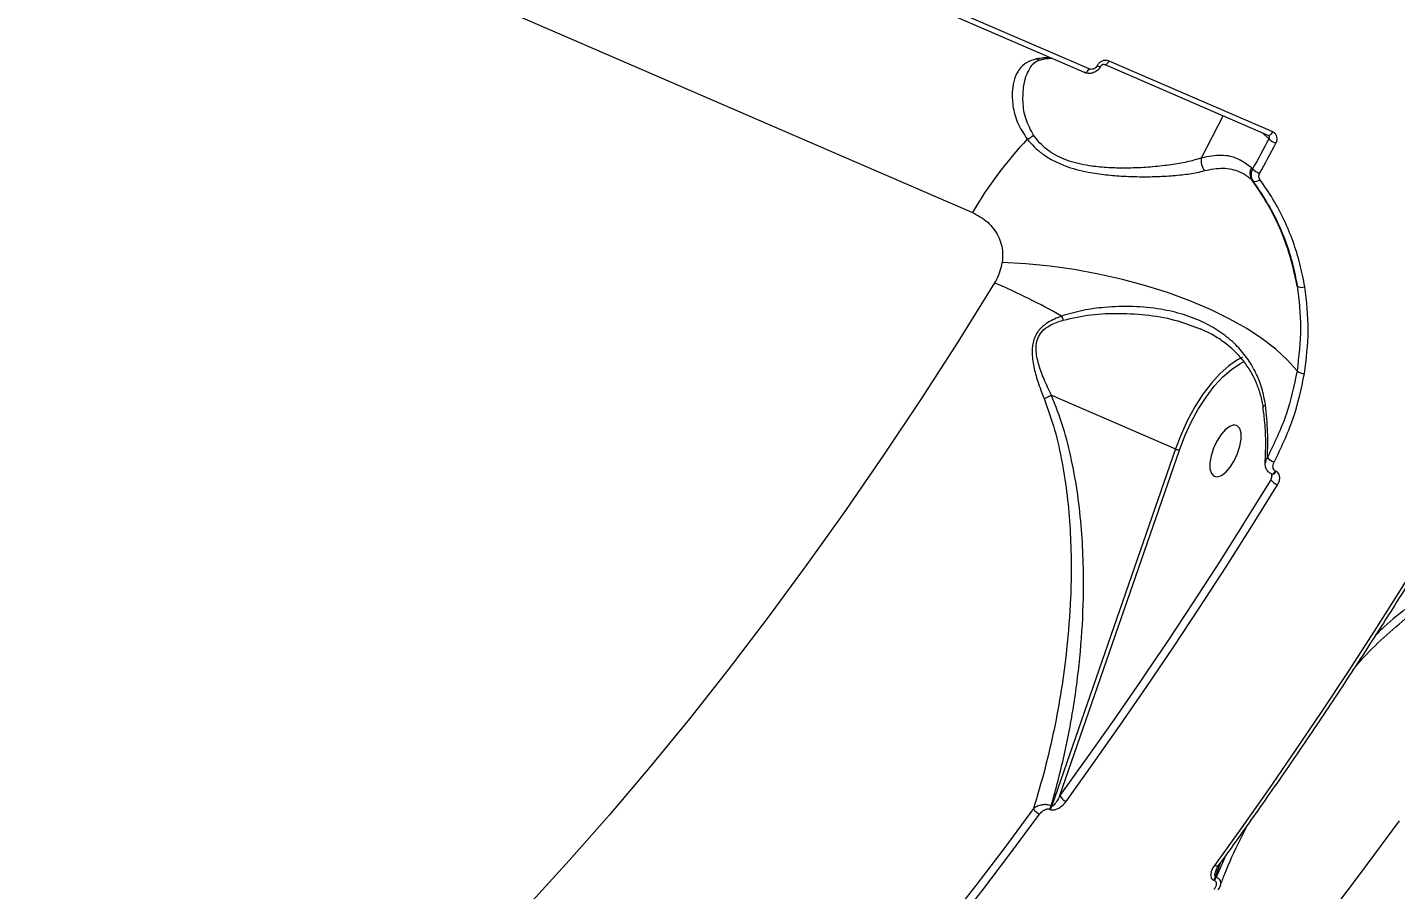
# Model space of a CAD drawing. Header units: millimetres. Extents: x -6901 to 7060, y -7557 to 6158.
# Drawn here: x 3056 to 3276.9, y -3588.3 to -3449 of the extents above; entities that cross this region are included whole.
import ezdxf

# ---------------------------------------------------------------- set-up
doc = ezdxf.new("R2010")
doc.units = ezdxf.units.MM
for name, color, linetype in [('DIKOM_ОБЪЕКТ', 7, 'Continuous'), ('DIKOM_РАЗМЕР_ЗОНА', 7, 'Continuous'), ('DIKOM_РАЗМЕР_ОБЪЕКТА', 7, 'Continuous')]:
    doc.layers.add(name, color=color, linetype=linetype)
doc.styles.add('style1', font='arial.ttf', dxfattribs={"width": 0.8})
doc.dimstyles.new('1-50', dxfattribs={"dimtxt": 300, "dimasz": 200, "dimexe": 100, "dimexo": 0, "dimgap": 100, "dimtad": 1, "dimtxsty": 'style1', "dimcen": 200, "dimclrd": 7, "dimclre": 7, "dimclrt": 7, "dimadec": 1, "dimazin": 2, "dimtfac": 1, "dimtmove": 0, "dimatfit": 2, "dimfxl": 0, "dimlwd": 25, "dimlwe": 18, "dimarcsym": 0})

# ---------------------------------------------------------------- blocks, each defined once
blk = doc.blocks.new('*D1')
at = {"layer": 'Defpoints', "color": 0, "transparency": 16777216}
for p in [(-4076.66, -462.32), (4983.51, -3127.59), (4983.51, -6854.07)]:
    blk.add_point(p, dxfattribs=at)
at = {"layer": 'DIKOM_РАЗМЕР_ОБЪЕКТА', "color": 7, "lineweight": 18, "transparency": 16777216}
for p, q in [((-4076.66, -462.32), (-4076.66, -6954.07)), ((4983.51, -3127.59), (4983.51, -6954.07))]:
    blk.add_line(p, q, dxfattribs=at)
at = {"layer": 'DIKOM_РАЗМЕР_ОБЪЕКТА', "color": 7, "lineweight": 25, "transparency": 16777216}
blk.add_line((-3876.66, -6854.07), (4783.51, -6854.07), dxfattribs=at)
at = {"layer": 'DIKOM_РАЗМЕР_ОБЪЕКТА', "color": 7, "transparency": 16777216}
for points in [[(-3876.66, -6820.74), (-3876.66, -6887.4), (-4076.66, -6854.07)], [(4783.51, -6820.74), (4783.51, -6887.4), (4983.51, -6854.07)]]:
    blk.add_solid(points, dxfattribs=at)
at = {"layer": 'DIKOM_РАЗМЕР_ОБЪЕКТА', "color": 7, "transparency": 16777216, "insert": (453.43, -6600.9), "char_height": 300, "attachment_point": 5, "style": 'style1'}
blk.add_mtext('9050', dxfattribs=at)
blk = doc.blocks.new('*D2')
at = {"layer": 'Defpoints', "color": 0, "transparency": 16777216}
for p in [(-1102.73, 4151.17), (-5819.23, -4492.42), (4721.24, -4492.42)]:
    blk.add_point(p, dxfattribs=at)
at = {"layer": 'DIKOM_РАЗМЕР_ОБЪЕКТА', "color": 7, "lineweight": 18, "transparency": 16777216}
for p, q in [((-1102.73, 4151.17), (-5919.23, 4151.17)), ((4721.24, -4492.42), (-5919.23, -4492.42))]:
    blk.add_line(p, q, dxfattribs=at)
at = {"layer": 'DIKOM_РАЗМЕР_ОБЪЕКТА', "color": 7, "lineweight": 25, "transparency": 16777216}
blk.add_line((-5819.23, 3951.17), (-5819.23, -4292.42), dxfattribs=at)
at = {"layer": 'DIKOM_РАЗМЕР_ОБЪЕКТА', "color": 7, "transparency": 16777216}
for points in [[(-5852.56, 3951.17), (-5785.89, 3951.17), (-5819.23, 4151.17)], [(-5852.56, -4292.42), (-5785.89, -4292.42), (-5819.23, -4492.42)]]:
    blk.add_solid(points, dxfattribs=at)
at = {"layer": 'DIKOM_РАЗМЕР_ОБЪЕКТА', "color": 7, "transparency": 16777216, "insert": (-6072.4, -170.63), "char_height": 300, "attachment_point": 5, "rotation": 90, "style": 'style1'}
blk.add_mtext('8650', dxfattribs=at)
blk = doc.blocks.new('*D3')
at = {"layer": 'Defpoints', "color": 0, "transparency": 16777216}
for p in [(-1553.27, 6158.28), (-6450.85, -6312.94), (5659.92, -6312.94)]:
    blk.add_point(p, dxfattribs=at)
at = {"layer": 'DIKOM_РАЗМЕР_ЗОНА', "color": 7, "lineweight": 18, "transparency": 16777216}
for p, q in [((-1553.27, 6158.28), (-6550.85, 6158.28)), ((5659.92, -6312.94), (-6550.85, -6312.94))]:
    blk.add_line(p, q, dxfattribs=at)
at = {"layer": 'DIKOM_РАЗМЕР_ЗОНА', "color": 7, "lineweight": 25, "transparency": 16777216}
blk.add_line((-6450.85, 5958.28), (-6450.85, -6112.94), dxfattribs=at)
at = {"layer": 'DIKOM_РАЗМЕР_ЗОНА', "color": 7, "transparency": 16777216}
for points in [[(-6484.18, 5958.28), (-6417.52, 5958.28), (-6450.85, 6158.28)], [(-6484.18, -6112.94), (-6417.52, -6112.94), (-6450.85, -6312.94)]]:
    blk.add_solid(points, dxfattribs=at)
at = {"layer": 'DIKOM_РАЗМЕР_ЗОНА', "color": 7, "transparency": 16777216, "insert": (-6704.02, -77.33), "char_height": 300, "attachment_point": 5, "rotation": 90, "style": 'style1'}
blk.add_mtext('12500', dxfattribs=at)
blk = doc.blocks.new('*D4')
at = {"layer": 'Defpoints', "color": 0, "transparency": 16777216}
for p in [(-5588.2, -1083.32), (7059.54, -2218.88), (7059.54, -7457.08)]:
    blk.add_point(p, dxfattribs=at)
at = {"layer": 'DIKOM_РАЗМЕР_ЗОНА', "color": 7, "lineweight": 18, "transparency": 16777216}
for p, q in [((-5588.2, -1083.32), (-5588.2, -7557.08)), ((7059.54, -2218.88), (7059.54, -7557.08))]:
    blk.add_line(p, q, dxfattribs=at)
at = {"layer": 'DIKOM_РАЗМЕР_ЗОНА', "color": 7, "lineweight": 25, "transparency": 16777216}
blk.add_line((-5388.2, -7457.08), (6859.54, -7457.08), dxfattribs=at)
at = {"layer": 'DIKOM_РАЗМЕР_ЗОНА', "color": 7, "transparency": 16777216}
for points in [[(-5388.2, -7423.74), (-5388.2, -7490.41), (-5588.2, -7457.08)], [(6859.54, -7423.74), (6859.54, -7490.41), (7059.54, -7457.08)]]:
    blk.add_solid(points, dxfattribs=at)
at = {"layer": 'DIKOM_РАЗМЕР_ЗОНА', "color": 7, "transparency": 16777216, "insert": (735.67, -7203.9), "char_height": 300, "attachment_point": 5, "style": 'style1'}
blk.add_mtext('12650', dxfattribs=at)

msp = doc.modelspace()

# ---------------------------------------------------------------- linework, layer by layer
at = {"layer": 'DIKOM_ОБЪЕКТ', "color": 7, "linetype": 'Continuous', "lineweight": 15}
for p, q in [((2919.709, -3353.76), (3208.565, -3478.858)), ((3226.671, -3456.248), (3158.171, -3426.582)), ((3227.386, -3455.678), (3158.885, -3426.012)), ((3257.028, -3465.832), (3230.618, -3454.394)), ((3256.311, -3466.408), (3229.901, -3454.97)), ((3245.557, -3470.04), (3249.051, -3463.264)), ((3255.377, -3466.003), (3256.421, -3466.972)), ((3256.307, -3466.406), (3256.365, -3466.445)), ((3253.789, -3471.835), (3253.588, -3471.649)), ((3253.683, -3473.611), (3253.868, -3473.783)), ((3221.322, -3508.4), (3241.334, -3517.067)), ((3241.334, -3517.067), (3221.395, -3574.75)), ((3222.68, -3573.082), (3241.979, -3517.25)), ((3257.572, -3520.691), (3257.5, -3520.66)), ((3256.867, -3521.142), (3256.733, -3522.043)), ((3256.914, -3521.162), (3256.842, -3521.131)), ((3256.914, -3521.162), (3256.953, -3521.174)), ((3221.004, -3575.269), (3221.105, -3575.312)), ((3221.395, -3574.75), (3221.294, -3574.706)), ((3249.461, -3582.717), (3247.905, -3586.231)), ((3247.804, -3586.187), (3248.587, -3583.924)), ((3247.515, -3586.75), (3247.615, -3586.793)), ((3247.905, -3586.231), (3247.804, -3586.187))]:
    msp.add_line(p, q, dxfattribs=at)
at = {"layer": 'DIKOM_ОБЪЕКТ', "color": 7, "linetype": 'Continuous', "lineweight": 15, "flags": 128}
for points in [[(3229.896, -3454.968), (3229.917, -3454.976), (3230.003, -3454.985), (3230.101, -3454.961), (3230.205, -3454.902), (3230.313, -3454.813), (3230.421, -3454.695), (3230.524, -3454.554), (3230.618, -3454.394)], [(3226.671, -3456.248), (3226.687, -3456.254), (3226.773, -3456.264), (3226.87, -3456.239), (3226.974, -3456.182), (3227.081, -3456.093), (3227.188, -3455.976), (3227.291, -3455.836), (3227.386, -3455.678)], [(3256.421, -3466.972), (3256.094, -3467.582), (3255.766, -3468.19), (3255.437, -3468.799), (3255.108, -3469.407), (3254.779, -3470.015), (3254.449, -3470.622), (3254.119, -3471.229), (3253.789, -3471.835)], [(3254.926, -3472.55), (3255.257, -3471.942), (3255.588, -3471.333), (3255.918, -3470.725), (3256.248, -3470.115), (3256.578, -3469.506), (3256.908, -3468.896), (3257.236, -3468.286), (3257.565, -3467.675)], [(3256.311, -3466.408), (3256.327, -3466.414), (3256.413, -3466.423), (3256.51, -3466.398), (3256.615, -3466.34), (3256.723, -3466.25), (3256.83, -3466.133), (3256.933, -3465.992), (3257.028, -3465.832)], [(3260.956, -3504.467), (3259.432, -3502.709), (3257.558, -3500.969), (3255.35, -3499.265), (3252.832, -3497.614), (3250.029, -3496.033), (3246.967, -3494.536), (3243.676, -3493.139), (3240.191, -3491.855), (3236.544, -3490.698), (3232.773, -3489.678), (3228.913, -3488.805), (3225.004, -3488.089), (3221.083, -3487.536), (3217.19, -3487.152), (3213.363, -3486.94)], [(3212.142, -3490.237), (3206.244, -3499.691), (3200.26, -3508.976), (3194.195, -3518.083), (3188.055, -3527.005), (3181.846, -3535.733), (3175.573, -3544.258), (3169.243, -3552.573), (3162.861, -3560.67), (3156.433, -3568.542), (3149.965, -3576.18), (3143.464, -3583.579), (3136.934, -3590.731)], [(3252.134, -3502.293), (3251.376, -3502.673), (3249.974, -3503.619), (3248.55, -3504.882), (3247.136, -3506.435), (3245.766, -3508.239), (3244.472, -3510.253), (3243.284, -3512.43), (3242.23, -3514.72), (3241.334, -3517.067)], [(3241.979, -3517.25), (3242.848, -3514.974), (3243.87, -3512.755), (3245.022, -3510.643), (3246.277, -3508.69), (3247.605, -3506.941), (3248.975, -3505.436), (3250.356, -3504.21), (3251.715, -3503.293), (3252.49, -3502.907)], [(3251.749, -3516.631), (3251.94, -3515.498), (3251.927, -3514.519), (3251.71, -3513.773), (3251.308, -3513.321), (3250.753, -3513.198), (3250.09, -3513.417), (3249.372, -3513.957), (3248.658, -3514.777), (3248.006, -3515.808), (3247.468, -3516.969), (3247.088, -3518.164), (3246.897, -3519.297), (3246.91, -3520.277), (3247.127, -3521.023), (3247.529, -3521.475), (3248.084, -3521.597), (3248.747, -3521.379), (3249.465, -3520.838), (3250.179, -3520.019), (3250.831, -3518.987), (3251.369, -3517.827), (3251.749, -3516.631)], [(3256.843, -3521.131), (3256.892, -3521.145), (3257.032, -3521.125), (3257.188, -3521.032), (3257.348, -3520.872), (3257.5, -3520.66)], [(3256.953, -3521.174), (3256.965, -3521.176), (3257.104, -3521.157), (3257.26, -3521.063), (3257.42, -3520.903), (3257.572, -3520.691)], [(3223.682, -3574.011), (3228.065, -3567.911), (3232.418, -3561.722), (3236.74, -3555.446), (3241.028, -3549.086), (3245.281, -3542.644), (3249.498, -3536.122), (3253.677, -3529.523), (3257.816, -3522.85)], [(3256.733, -3522.043), (3252.603, -3528.7), (3252.367, -3529.077)], [(3252.367, -3529.077), (3248.435, -3535.283), (3244.228, -3541.79), (3239.985, -3548.216), (3236.679, -3553.131)], [(3281.75, -3533.215), (3277.611, -3539.889), (3273.432, -3546.488), (3269.215, -3553.009), (3264.962, -3559.452), (3260.673, -3565.812), (3256.352, -3572.088), (3251.999, -3578.276), (3247.616, -3584.376)], [(3236.679, -3553.131), (3235.707, -3554.561), (3231.395, -3560.822), (3227.053, -3566.996), (3222.68, -3573.082)], [(3218.411, -3575.183), (3213.768, -3581.436), (3209.096, -3587.585), (3204.397, -3593.626), (3199.675, -3599.557), (3194.93, -3605.375), (3190.164, -3611.079), (3185.38, -3616.665), (3180.58, -3622.131)], [(3181.478, -3623.128), (3186.289, -3617.65), (3191.084, -3612.051), (3195.86, -3606.335), (3200.615, -3600.504), (3205.348, -3594.559), (3210.057, -3588.505), (3214.739, -3582.343), (3219.393, -3576.076)], [(3264.896, -3593.998), (3271.226, -3585.683), (3277.499, -3577.158)], [(3248.248, -3584.392), (3248.223, -3584.419), (3248.148, -3584.461), (3248.044, -3584.478), (3247.918, -3584.469), (3247.773, -3584.435), (3247.616, -3584.376)]]:
    msp.add_lwpolyline(points, dxfattribs=at)
at = {"layer": 'DIKOM_ОБЪЕКТ', "color": 7, "linetype": 'Continuous', "lineweight": 15}
for centre, radius, start, end in [((3220.871, -3464.025), 10.161, 88.27331, 101.2668), ((3219.512, -3452.647), 1.545, 246.11211, 280.28718), ((3229.119, -3454.538), 0.766, 234.9259, 279.17896), ((3266.151, -3512.644), 66.765, 136.88503, 149.59986), ((3216.318, -3464.276), 2.948, 291.82278, 315.16983), ((3259.116, -3463.869), 4.109, 229.03454, 247.8318), ((3247.786, -3470.597), 2.297, 165.95084, 220.93441), ((3255.213, -3472.554), 1.86, 150.88531, 214.64437), ((3256.379, -3468.973), 3.861, 227.86238, 247.89504), ((3254.214, -3472.836), 1.008, 249.93172, 317.46082), ((3162.641, -3603.717), 123.807, 60.8458, 66.43264), ((3261.715, -3489.562), 1.403, 239.0438, 290.92511), ((3233.725, -3491.655), 11.468, 200.09698, 203.64516), ((3262.105, -3503.06), 1.817, 230.76926, 271.83559), ((3242.25, -3515.071), 2.196, 245.35068, 262.9208), ((3258.053, -3516.791), 2.519, 221.84696, 251.95431), ((3258.778, -3520.429), 2.605, 218.26548, 248.32837), ((3224.378, -3572.255), 1.888, 205.9502, 248.36996), ((3220.126, -3574.284), 1.936, 207.66609, 247.76438), ((3219.245, -3574.006), 2.165, 324.33046, 341.12921), ((3219.342, -3574.048), 2.17, 324.35558, 341.12388), ((3245.752, -3585.485), 2.17, 324.34847, 341.1112), ((3245.848, -3585.527), 2.174, 324.36564, 341.09403)]:
    msp.add_arc(centre, radius, start, end, dxfattribs=at)
for points, knots in [([(3218.886, -3454.06), (3218.328, -3454.227), (3217.193, -3454.566), (3216.059, -3455.705), (3215.3, -3457.219), (3214.917, -3459.185), (3215.019, -3461.608), (3215.669, -3464.373), (3216.848, -3466.157), (3217.414, -3467.012)], [0, 0, 0, 0, 0.1295383, 0.2635057, 0.3938382, 0.5268963, 0.68605, 0.8495385, 1, 1, 1, 1]), ([(3219.811, -3454.175), (3219.764, -3454.18), (3219.422, -3454.218), (3218.958, -3454.427), (3218.342, -3454.83), (3217.936, -3455.259), (3217.753, -3455.684), (3217.718, -3455.766)], [0, 0, 0, 0, 0.0381225, 0.2799246, 0.5713007, 0.9172029, 1, 1, 1, 1]), ([(3221.482, -3454.001), (3221.047, -3454.016), (3220.505, -3454.036), (3219.914, -3454.145), (3219.795, -3454.166)], [0, 0, 0, 0, 0.8000521, 1, 1, 1, 1]), ([(3230.618, -3454.394), (3230.524, -3454.361), (3230.285, -3454.278), (3229.854, -3454.283), (3229.381, -3454.443), (3228.957, -3454.742), (3228.772, -3455.024), (3228.679, -3455.165)], [0, 0, 0, 0, 0.1406128, 0.355115, 0.5698619, 0.7849267, 1, 1, 1, 1]), ([(3218.408, -3466.354), (3217.955, -3465.505), (3217.008, -3463.734), (3216.644, -3460.947), (3216.785, -3458.499), (3217.187, -3456.753), (3217.618, -3456.012), (3217.75, -3455.785)], [0, 0, 0, 0, 0.2220704, 0.4634749, 0.7115225, 0.9116383, 1, 1, 1, 1]), ([(3229.228, -3455.287), (3229.204, -3455.341), (3229.078, -3455.62), (3228.651, -3456.028), (3227.976, -3456.373), (3227.254, -3456.425), (3226.744, -3456.328), (3226.536, -3456.172), (3226.507, -3456.15)], [0, 0, 0, 0, 0.0552179, 0.2875041, 0.5295168, 0.751167, 0.9654059, 1, 1, 1, 1]), ([(3228.679, -3455.165), (3228.618, -3455.259), (3228.494, -3455.447), (3228.211, -3455.646), (3227.896, -3455.752), (3227.608, -3455.755), (3227.449, -3455.7), (3227.386, -3455.678)], [0, 0, 0, 0, 0.2151201, 0.4301945, 0.6449944, 0.8594865, 1, 1, 1, 1]), ([(3229.896, -3454.974), (3229.872, -3454.963), (3229.826, -3454.942), (3229.689, -3454.948), (3229.547, -3454.996), (3229.414, -3455.08), (3229.306, -3455.185), (3229.264, -3455.262), (3229.245, -3455.295)], [0, 0, 0, 0, 0.2168829, 0.4055989, 0.5692703, 0.7206031, 0.8772252, 1, 1, 1, 1]), ([(3217.414, -3467.012), (3217.775, -3467.435), (3218.497, -3468.281), (3219.906, -3469.464), (3221.579, -3470.498), (3223.979, -3471.569), (3226.904, -3472.334), (3230.113, -3472.801), (3233.207, -3473.042), (3236.405, -3473.117), (3239.589, -3473.025), (3242.427, -3472.792), (3244.576, -3472.475), (3245.643, -3472.205), (3246.05, -3472.102)], [0, 0, 0, 0, 0.0610588, 0.1220491, 0.1836264, 0.2451919, 0.3548577, 0.436924, 0.5190999, 0.6228198, 0.7265964, 0.8310903, 0.9355785, 1, 1, 1, 1]), ([(3245.557, -3470.04), (3245.156, -3470.171), (3244.104, -3470.514), (3242.008, -3470.964), (3239.259, -3471.362), (3236.192, -3471.63), (3233.129, -3471.723), (3230.174, -3471.642), (3227.138, -3471.336), (3224.418, -3470.72), (3222.259, -3469.788), (3221.217, -3469.148), (3220.247, -3468.421), (3219.344, -3467.602), (3218.721, -3466.77), (3218.408, -3466.354)], [0, 0, 0, 0, 0.0653924, 0.1716646, 0.2779438, 0.3832136, 0.4884203, 0.5706784, 0.6528088, 0.7604335, 0.8161589, 0.8718876, 0.8800491, 0.9399719, 1, 1, 1, 1]), ([(3256.365, -3466.445), (3256.369, -3466.448), (3256.414, -3466.478), (3256.465, -3466.574), (3256.498, -3466.719), (3256.478, -3466.86), (3256.438, -3466.94), (3256.421, -3466.972)], [0, 0, 0, 0, 0.0258618, 0.2913136, 0.5572074, 0.8239985, 1, 1, 1, 1]), ([(3257.565, -3467.675), (3257.611, -3467.576), (3257.726, -3467.326), (3257.775, -3466.895), (3257.672, -3466.442), (3257.422, -3466.056), (3257.159, -3465.907), (3257.028, -3465.832)], [0, 0, 0, 0, 0.1418287, 0.3567449, 0.5713103, 0.7856998, 1, 1, 1, 1]), ([(3253.588, -3471.649), (3252.91, -3471.134), (3251.478, -3470.045), (3248.777, -3469.437), (3246.641, -3469.837), (3245.557, -3470.04)], [0, 0, 0, 0, 0.3069713, 0.6484674, 1, 1, 1, 1]), ([(3246.05, -3472.102), (3247.052, -3471.904), (3249.085, -3471.502), (3251.424, -3472.066), (3252.9, -3472.923), (3253.518, -3473.466), (3253.683, -3473.611)], [0, 0, 0, 0, 0.3414974, 0.6929973, 0.9180183, 1, 1, 1, 1]), ([(3253.789, -3471.835), (3253.762, -3471.888), (3253.638, -3472.139), (3253.521, -3472.623), (3253.564, -3473.261), (3253.766, -3473.609), (3253.868, -3473.783)], [0, 0, 0, 0, 0.0818886, 0.3880399, 0.6939548, 1, 1, 1, 1]), ([(3260.993, -3490.765), (3260.648, -3489.145), (3259.954, -3485.886), (3258.262, -3481.409), (3256.206, -3477.268), (3254.527, -3474.834), (3253.683, -3473.611)], [0, 0, 0, 0, 0.2598533, 0.5228366, 0.7602291, 1, 1, 1, 1]), ([(3253.868, -3473.783), (3255.211, -3475.818), (3257.246, -3478.9), (3259.14, -3483.5), (3260.287, -3487.082), (3260.76, -3489.549), (3260.993, -3490.765)], [0, 0, 0, 0, 0.3951675, 0.5986692, 0.8021661, 1, 1, 1, 1]), ([(3254.957, -3473.518), (3254.907, -3473.431), (3254.806, -3473.258), (3254.788, -3472.94), (3254.849, -3472.7), (3254.913, -3472.576), (3254.926, -3472.55)], [0, 0, 0, 0, 0.3056447, 0.611698, 0.9180402, 1, 1, 1, 1]), ([(3262.216, -3490.872), (3261.978, -3489.63), (3261.504, -3487.145), (3260.369, -3483.547), (3258.917, -3480.05), (3257.142, -3476.672), (3255.685, -3474.569), (3254.957, -3473.518)], [0, 0, 0, 0, 0.197835, 0.3954953, 0.5931659, 0.7965861, 1, 1, 1, 1]), ([(3208.565, -3478.858), (3209.436, -3479.337), (3211.16, -3480.286), (3212.834, -3482.609), (3213.522, -3484.933), (3213.405, -3486.412), (3213.363, -3486.94)], [0, 0, 0, 0, 0.2885629, 0.5716212, 0.8470347, 1, 1, 1, 1]), ([(3213.363, -3486.94), (3213.138, -3487.873), (3212.888, -3488.903), (3212.31, -3489.957), (3212.2, -3490.142), (3212.142, -3490.237)], [0, 0, 0, 0, 0.8217309, 0.9078726, 1, 1, 1, 1]), ([(3260.993, -3490.765), (3261.267, -3492.999), (3261.821, -3497.518), (3261.246, -3502.133), (3260.956, -3504.467)], [0, 0, 0, 0, 0.4941725, 1, 1, 1, 1]), ([(3262.163, -3504.876), (3262.458, -3502.546), (3263.053, -3497.831), (3262.497, -3493.21), (3262.216, -3490.872)], [0, 0, 0, 0, 0.4941707, 1, 1, 1, 1]), ([(3255.865, -3509.961), (3255.695, -3509.042), (3255.357, -3507.203), (3254.324, -3504.643), (3252.914, -3502.296), (3251.055, -3500.124), (3248.768, -3498.226), (3245.942, -3496.566), (3242.673, -3495.287), (3238.803, -3494.383), (3234.515, -3493.969), (3230.272, -3494.116), (3226.374, -3494.602), (3224.094, -3495.264), (3222.955, -3495.595)], [0, 0, 0, 0, 0.0677671, 0.1355692, 0.2063185, 0.2771056, 0.3568874, 0.4367165, 0.5289547, 0.6212423, 0.7291457, 0.8370833, 0.9185912, 1, 1, 1, 1]), ([(3222.955, -3495.595), (3222.187, -3495.908), (3220.849, -3496.451), (3219.262, -3497.776), (3218.335, -3499.443), (3218.1, -3501.521), (3218.406, -3503.801), (3219.119, -3506.317), (3219.775, -3508.021), (3220.129, -3508.942)], [0, 0, 0, 0, 0.1507819, 0.2625252, 0.3758031, 0.5043488, 0.6598412, 0.8160103, 1, 1, 1, 1]), ([(3221.322, -3508.4), (3220.904, -3507.533), (3220.145, -3505.955), (3219.272, -3503.604), (3218.779, -3501.504), (3218.854, -3499.688), (3219.358, -3498.632), (3220.033, -3497.794), (3221.207, -3496.909), (3222.478, -3496.495), (3223.22, -3496.254)], [0, 0, 0, 0, 0.1920817, 0.3493743, 0.5094519, 0.6344068, 0.7186198, 0.7420649, 0.8495805, 1, 1, 1, 1]), ([(3223.22, -3496.254), (3224.714, -3495.923), (3227.706, -3495.26), (3232.405, -3495.104), (3237.122, -3495.382), (3241.536, -3496.195), (3244.141, -3497.205), (3245.314, -3497.66)], [0, 0, 0, 0, 0.1981502, 0.3966739, 0.6107068, 0.8246104, 1, 1, 1, 1]), ([(3255.506, -3510.405), (3255.505, -3510.393), (3255.449, -3509.679), (3255.103, -3508.331), (3254.452, -3506.374), (3253.516, -3504.518), (3252.322, -3502.785), (3250.862, -3501.189), (3249.145, -3499.756), (3247.292, -3498.555), (3245.941, -3497.945), (3245.314, -3497.661)], [0, 0, 0, 0, 0.001961, 0.1158651, 0.2323883, 0.3541178, 0.4790908, 0.607973, 0.7423262, 0.8804168, 1, 1, 1, 1]), ([(3260.956, -3504.467), (3260.46, -3506.838), (3259.454, -3511.641), (3257.278, -3516.176), (3256.177, -3518.471)], [0, 0, 0, 0, 0.4937371, 1, 1, 1, 1]), ([(3257.273, -3519.186), (3258.374, -3516.899), (3260.603, -3512.268), (3261.639, -3507.36), (3262.163, -3504.876)], [0, 0, 0, 0, 0.493788, 1, 1, 1, 1]), ([(3220.129, -3508.942), (3220.727, -3510.612), (3221.929, -3513.973), (3223.093, -3519.261), (3223.905, -3524.633), (3224.524, -3531.917), (3224.557, -3540.233), (3223.9, -3548.885), (3222.957, -3555.982), (3221.771, -3562.443), (3220.293, -3568.864), (3219.039, -3573.076), (3218.411, -3575.183)], [0, 0, 0, 0, 0.0803015, 0.1615646, 0.242141, 0.3227386, 0.4866067, 0.6103975, 0.7072099, 0.8040239, 0.9020156, 1, 1, 1, 1]), ([(3221.315, -3508.4), (3221.127, -3508.498), (3220.788, -3508.676), (3220.37, -3508.851), (3220.167, -3508.928), (3220.129, -3508.942)], [0, 0, 0, 0, 0.4994304, 0.9073421, 1, 1, 1, 1]), ([(3221.294, -3574.706), (3222.023, -3572.01), (3223.482, -3566.618), (3225.025, -3558.278), (3226.085, -3549.79), (3226.618, -3540.348), (3226.407, -3531.876), (3225.61, -3524.464), (3224.64, -3518.955), (3223.303, -3513.539), (3221.98, -3510.119), (3221.315, -3508.4)], [0, 0, 0, 0, 0.1245766, 0.2491566, 0.376418, 0.5036672, 0.6677241, 0.7510868, 0.8344261, 0.916783, 1, 1, 1, 1]), ([(3221.315, -3508.4), (3221.315, -3508.4), (3221.317, -3508.399), (3221.32, -3508.399), (3221.321, -3508.4), (3221.322, -3508.4)], [0, 0, 0, 0, 0.2967114, 0.6681278, 1, 1, 1, 1]), ([(3255.81, -3519.307), (3255.858, -3518.291), (3255.958, -3516.151), (3255.836, -3513.164), (3255.582, -3511.197), (3255.479, -3510.399)], [0, 0, 0, 0, 0.3499499, 0.73656, 1, 1, 1, 1]), ([(3255.534, -3510.402), (3255.523, -3510.379), (3255.482, -3510.287), (3255.612, -3510.138), (3255.775, -3510.015), (3255.851, -3509.97), (3255.865, -3509.961)], [0, 0, 0, 0, 0.1741712, 0.6882021, 0.9427802, 1, 1, 1, 1]), ([(3256.177, -3518.471), (3256.224, -3517.081), (3256.318, -3514.287), (3256.016, -3511.408), (3255.865, -3509.961)], [0, 0, 0, 0, 0.4973247, 1, 1, 1, 1]), ([(3256.177, -3518.471), (3256.048, -3518.654), (3255.855, -3518.927), (3255.858, -3519.215), (3255.859, -3519.31)], [0, 0, 0, 0, 0.6701802, 1, 1, 1, 1]), ([(3256.851, -3521.112), (3256.689, -3521.033), (3256.348, -3520.865), (3256.011, -3520.39), (3255.819, -3519.857), (3255.831, -3519.491), (3255.837, -3519.317)], [0, 0, 0, 0, 0.2390787, 0.503638, 0.7635458, 1, 1, 1, 1]), ([(3257.5, -3520.66), (3257.449, -3520.632), (3257.321, -3520.564), (3257.165, -3520.365), (3257.064, -3520.043), (3257.082, -3519.624), (3257.209, -3519.333), (3257.273, -3519.186)], [0, 0, 0, 0, 0.1034289, 0.2624672, 0.4611422, 0.728171, 1, 1, 1, 1]), ([(3257.816, -3522.85), (3257.908, -3522.676), (3258.108, -3522.297), (3258.199, -3521.715), (3258.105, -3521.226), (3257.894, -3520.878), (3257.679, -3520.753), (3257.572, -3520.691)], [0, 0, 0, 0, 0.2267405, 0.4919425, 0.6958935, 0.8477288, 1, 1, 1, 1]), ([(3256.886, -3521.39), (3256.876, -3521.472), (3256.847, -3521.695), (3256.777, -3521.908), (3256.733, -3522.043)], [0, 0, 0, 0, 0.3648038, 1, 1, 1, 1]), ([(3256.889, -3521.391), (3256.898, -3521.339), (3256.915, -3521.231), (3256.886, -3521.141), (3256.888, -3521.144), (3256.888, -3521.145)], [0, 0, 0, 0, 0.3613757, 0.7494416, 1, 1, 1, 1]), ([(3256.914, -3521.162), (3256.914, -3521.162), (3256.914, -3521.162), (3256.906, -3521.161), (3256.904, -3521.16)], [0, 0, 0, 0, 0.7869766, 1, 1, 1, 1]), ([(3282.344, -3533.289), (3281.327, -3534.938), (3278.377, -3539.722), (3273.433, -3547.529), (3267.491, -3556.655), (3261.477, -3565.619), (3255.504, -3574.262), (3251.081, -3580.484), (3248.689, -3583.783), (3248.248, -3584.392)], [0, 0, 0, 0, 0.0925193, 0.268317, 0.4441195, 0.6199268, 0.7957357, 0.9623011, 1, 1, 1, 1]), ([(3270.001, -3552.756), (3270.565, -3552.08), (3272.264, -3550.044), (3275.444, -3547.045), (3279.449, -3543.605), (3283.607, -3540.606), (3286.567, -3539.052), (3287.963, -3538.319)], [0, 0, 0, 0, 0.1113135, 0.3350078, 0.5586352, 0.7919021, 1, 1, 1, 1]), ([(3287.762, -3537.177), (3286.252, -3537.937), (3283.215, -3539.465), (3279.003, -3542.461), (3275.808, -3545.035), (3274.108, -3546.695), (3273.652, -3547.14)], [0, 0, 0, 0, 0.296485, 0.5965646, 0.8918578, 1, 1, 1, 1]), ([(3222.68, -3573.082), (3222.514, -3573.409), (3222.276, -3573.878), (3221.905, -3574.398), (3221.684, -3574.637), (3221.529, -3574.744), (3221.445, -3574.761), (3221.412, -3574.757), (3221.397, -3574.751), (3221.395, -3574.75)], [0, 0, 0, 0, 0.502795, 0.7219292, 0.872138, 0.9514686, 0.9757563, 0.9961623, 1, 1, 1, 1]), ([(3221.294, -3574.706), (3221.186, -3574.669), (3220.95, -3574.588), (3220.493, -3574.528), (3219.945, -3574.544), (3219.283, -3574.684), (3218.759, -3574.917), (3218.493, -3575.12), (3218.411, -3575.183)], [0, 0, 0, 0, 0.1133003, 0.2470923, 0.4203882, 0.607376, 0.8801366, 1, 1, 1, 1]), ([(3219.393, -3576.076), (3219.57, -3575.87), (3219.825, -3575.574), (3220.28, -3575.314), (3220.58, -3575.221), (3220.828, -3575.21), (3220.95, -3575.251), (3221.004, -3575.269)], [0, 0, 0, 0, 0.4370463, 0.6288643, 0.7908969, 0.9060349, 1, 1, 1, 1]), ([(3221.105, -3575.312), (3221.191, -3575.34), (3221.384, -3575.403), (3221.778, -3575.382), (3222.269, -3575.229), (3222.942, -3574.834), (3223.404, -3574.384), (3223.651, -3574.052), (3223.682, -3574.011)], [0, 0, 0, 0, 0.0927855, 0.2061383, 0.3692644, 0.5723905, 0.9471252, 1, 1, 1, 1]), ([(3252.967, -3577.792), (3252.527, -3578.644), (3251.182, -3581.251), (3249.709, -3584.512), (3248.77, -3586.959), (3248.545, -3587.544)], [0, 0, 0, 0, 0.2700146, 0.8253998, 1, 1, 1, 1]), ([(3247.616, -3584.376), (3247.458, -3584.625), (3247.155, -3585.104), (3246.995, -3585.784), (3247.061, -3586.273), (3247.235, -3586.585), (3247.421, -3586.695), (3247.515, -3586.75)], [0, 0, 0, 0, 0.308922, 0.5923348, 0.769733, 0.8844684, 1, 1, 1, 1]), ([(3247.804, -3586.187), (3247.791, -3586.179), (3247.762, -3586.161), (3247.729, -3586.098), (3247.698, -3585.927), (3247.745, -3585.517), (3247.892, -3585.172), (3247.991, -3584.94)], [0, 0, 0, 0, 0.0375706, 0.0838958, 0.1681584, 0.44117, 1, 1, 1, 1]), ([(3248.268, -3584.4), (3248.22, -3584.454), (3248.047, -3584.652), (3247.978, -3584.858), (3247.928, -3585.007)], [0, 0, 0, 0, 0.2760827, 1, 1, 1, 1]), ([(3247.615, -3586.793), (3247.676, -3586.828), (3247.796, -3586.899), (3247.907, -3587.096), (3247.945, -3587.401), (3247.842, -3587.821), (3247.652, -3588.116), (3247.552, -3588.271)], [0, 0, 0, 0, 0.1190033, 0.2374064, 0.4123191, 0.6910054, 1, 1, 1, 1]), ([(3248.582, -3587.557), (3248.623, -3587.389), (3248.695, -3587.097), (3248.52, -3586.712), (3248.262, -3586.428), (3248.026, -3586.298), (3247.905, -3586.231)], [0, 0, 0, 0, 0.3483157, 0.6068222, 0.7979634, 1, 1, 1, 1]), ([(3248.58, -3587.578), (3248.488, -3587.805), (3248.386, -3588.057), (3248.197, -3588.259), (3248.178, -3588.279)], [0, 0, 0, 0, 0.8999773, 1, 1, 1, 1])]:
    msp.add_open_spline(points, degree=3, knots=knots, dxfattribs=at)

# ---------------------------------------------------------------- dimensions: what is measured, and where the dimension line sits
at = {"layer": 'DIKOM_РАЗМЕР_ЗОНА'}
dim = msp.add_linear_dim(base=(-6450.85, -6312.937), p1=(-1553.272, 6158.285), p2=(5659.925, -6312.937), angle=90, text='12500', dimstyle='1-50', dxfattribs=at)
dim.commit()
dim.dimension.update_dxf_attribs({"geometry": '*D3', "text_midpoint": (-6450.85, -77.326), "dimtype": 160})
dim = msp.add_linear_dim(base=(7059.538, -7457.077), p1=(-5588.199, -1083.325), p2=(7059.538, -2218.883), text='12650', dimstyle='1-50', dxfattribs=at)
dim.commit()
dim.dimension.update_dxf_attribs({"geometry": '*D4', "text_midpoint": (735.669, -7457.077), "dimtype": 160})
at = {"layer": 'DIKOM_РАЗМЕР_ОБЪЕКТА'}
dim = msp.add_linear_dim(base=(-5819.225, -4492.425), p1=(-1102.732, 4151.169), p2=(4721.24, -4492.425), angle=90, text='8650', dimstyle='1-50', dxfattribs=at)
dim.commit()
dim.dimension.update_dxf_attribs({"geometry": '*D2', "text_midpoint": (-5819.225, -170.628), "dimtype": 160})
dim = msp.add_linear_dim(base=(4983.514, -6854.07), p1=(-4076.663, -462.325), p2=(4983.514, -3127.595), text='9050', dimstyle='1-50', dxfattribs=at)
dim.commit()
dim.dimension.update_dxf_attribs({"geometry": '*D1', "text_midpoint": (453.425, -6854.07), "dimtype": 160})

doc.saveas('drawing.dxf')
